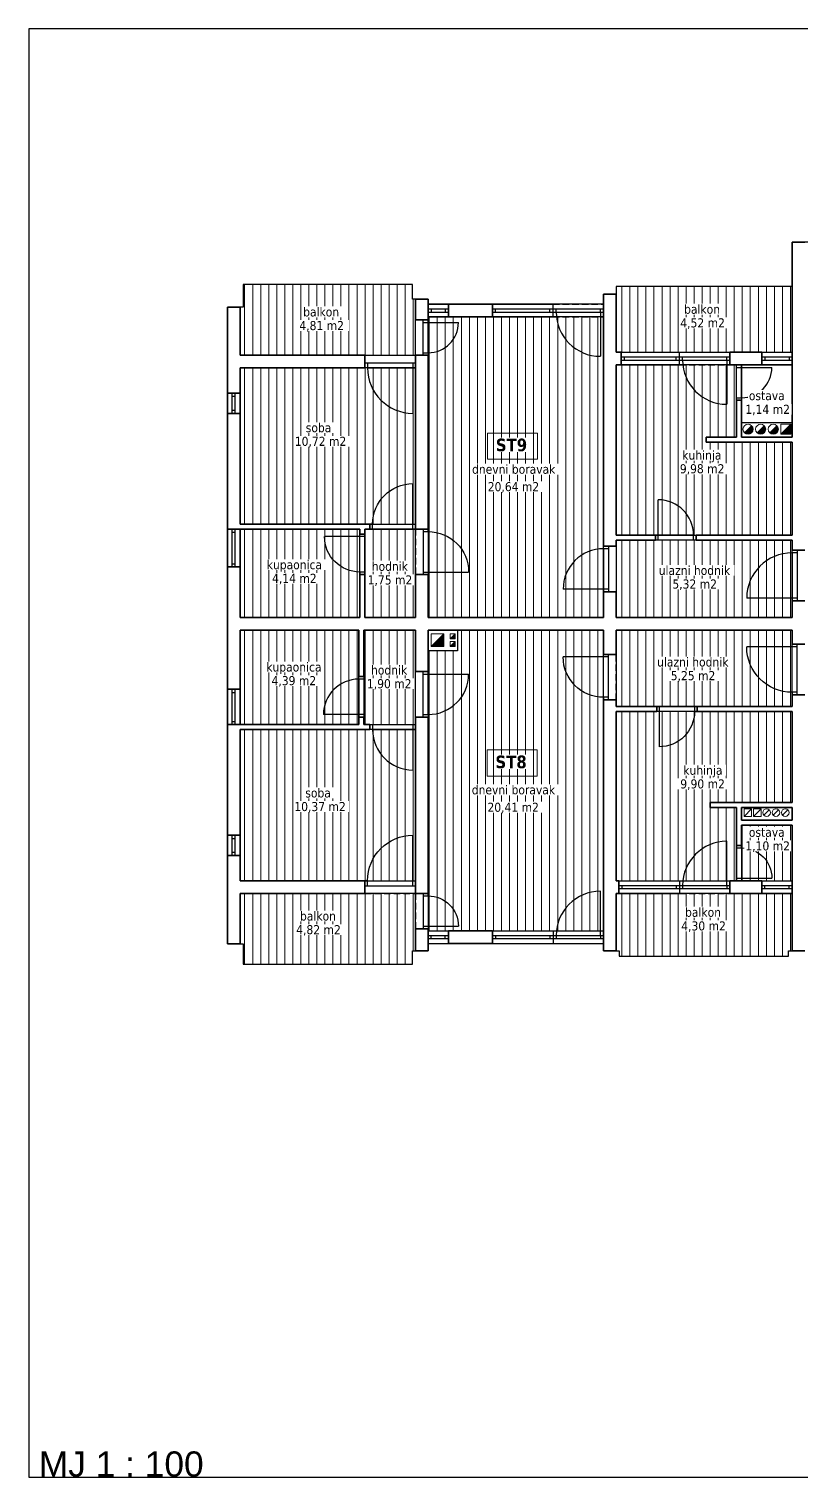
# Model space of a CAD drawing. Header units: centimetres. Extents: x 642232439 to 646206409, y 502891828 to 503284195.
# Drawn here: x 646189011 to 646190538, y 503268121 to 503270987 of the extents above; entities that cross this region are included whole.
import ezdxf

# ---------------------------------------------------------------- set-up
doc = ezdxf.new("R2010")
doc.units = ezdxf.units.CM
doc.linetypes.add('HIDDENX2', pattern=[19.05, 12.7, -6.35])
for name, color, linetype, lineweight in [('.ETAZA_10_ST8', 30, 'Continuous', 13), ('.ETAZA_11_ST9', 130, 'Continuous', 13), ('_POVRŠINA', 255, 'Continuous', 5), ('TP_01 - 0.35', 1, 'Continuous', 35), ('TP_07 - 0.20', 7, 'Continuous', 20)]:
    doc.layers.add(name, color=color, linetype=linetype, lineweight=lineweight)
doc.layers.add('_POLILINE_ET', color=4, linetype='Continuous', plot=False)
doc.layers.add('SAST_Linija sastavnice', color=3, linetype='Continuous', plot=False)
for name, color, linetype in [('TP_Hatch', 252, 'Continuous'), ('TP_Hidden', 8, 'HIDDENX2'), ('TP_Otvori', 8, 'Continuous'), ('TP_Otvori.block', 8, 'Continuous')]:
    doc.layers.add(name, color=color, linetype=linetype)
doc.styles.get("Standard").update_dxf_attribs({"font": 'arial.ttf'})
doc.styles.add('tahoma10', font='tahoma.ttf', dxfattribs={"height": 2})
pattern_1 = [(90, (643183442.702, 503085608.108), (-15.875, 3e-15), [])]

# ---------------------------------------------------------------- blocks, each defined once
blk = doc.blocks.new('*U527')
at = {"layer": 'TP_01 - 0.35'}
for p, q in [((0, 0), (0, -30)), ((48, 0), (48, -30))]:
    blk.add_line(p, q, dxfattribs=at)
at = {"layer": 'TP_Otvori'}
for p, q in [((0, 0), (48, 0)), ((0, -11.3), (48, -11.3)), ((0, -18.8), (48, -18.8)), ((0, -30), (48, -30)), ((7.5, -11.3), (7.5, -18.8)), ((40.5, -11.3), (40.5, -18.8))]:
    blk.add_line(p, q, dxfattribs=at)
blk = doc.blocks.new('*U524')
at = {"layer": 'TP_Otvori'}
for p, q in [((5, 0), (5, 70)), ((5, 0), (0, 0)), ((75, 0), (5, 0)), ((5, -10), (5, 0)), ((75, -10), (75, 0)), ((75, 0), (80, 0)), ((80, -10), (0, -10))]:
    blk.add_line(p, q, dxfattribs=at)
blk.add_arc((5, 0), 70, 0, 90, dxfattribs=at)
blk = doc.blocks.new('*U525')
at = {"layer": 'TP_Otvori'}
for p, q in [((5, 0), (5, 90)), ((5, 0), (0, 0)), ((95, 0), (5, 0)), ((5, -10), (5, 0)), ((95, -10), (95, 0)), ((95, 0), (100, 0)), ((100, -10), (0, -10))]:
    blk.add_line(p, q, dxfattribs=at)
blk.add_arc((5, 0), 90, 0, 90, dxfattribs=at)
blk = doc.blocks.new('*U526')
at = {"layer": 'TP_Otvori'}
for p, q in [((5, 0), (5, 60)), ((5, 0), (0, 0)), ((65, 0), (5, 0)), ((5, -10), (5, 0)), ((65, -10), (65, 0)), ((65, 0), (70, 0)), ((70, -10), (0, -10))]:
    blk.add_line(p, q, dxfattribs=at)
blk.add_arc((5, 0), 60, 0, 90, dxfattribs=at)
blk = doc.blocks.new('*U523')
at = {"layer": 'TP_Otvori'}
for p, q in [((5, 0), (5, 80)), ((5, 0), (0, 0)), ((85, 0), (5, 0)), ((5, -10), (5, 0)), ((85, -10), (85, 0)), ((85, 0), (90, 0)), ((90, -10), (0, -10))]:
    blk.add_line(p, q, dxfattribs=at)
blk.add_arc((5, 0), 80, 0, 90, dxfattribs=at)
blk = doc.blocks.new('*U528')
at = {"layer": 'TP_01 - 0.35'}
for p, q in [((0, 0), (0, -30)), ((72, 0), (72, -30))]:
    blk.add_line(p, q, dxfattribs=at)
at = {"layer": 'TP_Otvori'}
for p, q in [((0, 0), (72, 0)), ((0, -11.3), (72, -11.3)), ((0, -18.8), (72, -18.8)), ((0, -30), (72, -30)), ((7.5, -11.3), (7.5, -18.8)), ((64.5, -11.3), (64.5, -18.8))]:
    blk.add_line(p, q, dxfattribs=at)
blk = doc.blocks.new('*U89')
at = {"layer": 'TP_01 - 0.35'}
for p, q in [((0, 0), (0, -30)), ((48, 0), (48, -30))]:
    blk.add_line(p, q, dxfattribs=at)
at = {"layer": 'TP_Otvori'}
for p, q in [((0, 0), (48, 0)), ((0, -11.3), (48, -11.3)), ((0, -18.8), (48, -18.8)), ((0, -30), (48, -30)), ((7.5, -11.3), (7.5, -18.8)), ((40.5, -11.3), (40.5, -18.8))]:
    blk.add_line(p, q, dxfattribs=at)
blk = doc.blocks.new('*U100')
at = {"layer": 'TP_01 - 0.35'}
for p, q in [((0, 0), (0, -30)), ((84, 0), (84, -30))]:
    blk.add_line(p, q, dxfattribs=at)
at = {"layer": 'TP_Otvori'}
for p, q in [((0, 0), (84, 0)), ((0, -11.3), (84, -11.3)), ((0, -18.8), (84, -18.8)), ((0, -30), (84, -30)), ((7.5, -11.3), (7.5, -18.8)), ((76.5, -11.3), (76.5, -18.8))]:
    blk.add_line(p, q, dxfattribs=at)
blk = doc.blocks.new('*U101')
at = {"layer": 'TP_01 - 0.35'}
for p, q in [((0, 0), (0, -30)), ((90, 0), (90, -30))]:
    blk.add_line(p, q, dxfattribs=at)
at = {"layer": 'TP_Otvori'}
for p, q in [((0, 0), (90, 0)), ((0, -11.3), (90, -11.3)), ((0, -18.8), (90, -18.8)), ((0, -30), (90, -30)), ((7.5, -11.3), (7.5, -18.8)), ((82.5, -11.3), (82.5, -18.8))]:
    blk.add_line(p, q, dxfattribs=at)
blk = doc.blocks.new('*U102')
at = {"layer": 'TP_01 - 0.35'}
for p, q in [((0, 0), (0, -30)), ((48, 0), (48, -30))]:
    blk.add_line(p, q, dxfattribs=at)
at = {"layer": 'TP_Otvori'}
for p, q in [((0, 0), (48, 0)), ((0, -11.3), (48, -11.3)), ((0, -18.8), (48, -18.8)), ((0, -30), (48, -30)), ((7.5, -11.3), (7.5, -18.8)), ((40.5, -11.3), (40.5, -18.8))]:
    blk.add_line(p, q, dxfattribs=at)

msp = doc.modelspace()

# ---------------------------------------------------------------- hatches: boundary and pattern name
at = {"layer": '.ETAZA_10_ST8'}
h = msp.add_hatch(dxfattribs=at)
h.set_pattern_fill('ANSI31', color=256, scale=5, angle=45)
h.set_pattern_definition(pattern_1)
h.paths.add_polyline_path([(646190172.38, 503269797.28), (646190172.38, 503269646.28), (646190520.38, 503269646.28), (646190520.38, 503269797.28)])
h.paths.add_polyline_path([(646190172.38, 503269636.28), (646190172.38, 503269301.28), (646190410.38, 503269301.28), (646190410.38, 503269446.28), (646190358.38, 503269446.28), (646190358.38, 503269456.28), (646190520.38, 503269456.28), (646190520.38, 503269636.28)])
h.paths.add_polyline_path([(646190420.38, 503269411.28), (646190420.38, 503269301.28), (646190520.38, 503269301.28), (646190520.38, 503269411.28)], flags=17)
h.paths.add_polyline_path([(646189858.38, 503269797.28), (646189858.38, 503269756.28), (646189800.38, 503269756.28), (646189800.38, 503269202.28), (646190147.38, 503269202.28), (646190147.38, 503269797.28)])
h.paths.add_polyline_path([(646189673.38, 503269797.28), (646189673.38, 503269610.28), (646189775.38, 503269610.28), (646189775.38, 503269797.28)])
h.paths.add_polyline_path([(646189428.38, 503269797.28), (646189428.38, 503269610.28), (646189663.38, 503269610.28), (646189663.38, 503269797.28)])
h.paths.add_polyline_path([(646189428.38, 503269600.28), (646189428.38, 503269301.28), (646189775.38, 503269301.28), (646189775.38, 503269600.28)])
h.paths.add_polyline_path([(646189428.38, 503269276.28), (646189428.38, 503269176.28), (646189434.38, 503269176.28), (646189434.38, 503269136.28), (646189769.38, 503269136.28), (646189769.38, 503269162.28), (646189775.38, 503269162.28), (646189775.38, 503269276.28)])
h.paths.add_polyline_path([(646190172.38, 503269276.28), (646190172.38, 503269162.28), (646190178.38, 503269162.28), (646190178.38, 503269152.28), (646190513.38, 503269152.28), (646190513.38, 503269162.28), (646190520.38, 503269162.28), (646190520.38, 503269276.28)])
at = {"layer": '.ETAZA_11_ST9'}
h = msp.add_hatch(dxfattribs=at)
h.set_pattern_fill('ANSI31', color=256, scale=5, angle=45)
h.set_pattern_definition(pattern_1)
h.paths.add_polyline_path([(646190172.38, 503270322.28), (646190172.38, 503269985.28), (646190520.38, 503269985.28), (646190520.38, 503270169.28), (646190350.38, 503270169.28), (646190350.38, 503270179.28), (646190410.38, 503270179.28), (646190410.38, 503270322.28)])
h.paths.add_polyline_path([(646190172.38, 503270477.28), (646190172.38, 503270347.28), (646190520.38, 503270347.28), (646190520.38, 503270477.28)])
h.paths.add_polyline_path([(646189800.38, 503270417.28), (646189800.38, 503269822.28), (646190147.38, 503269822.28), (646190147.38, 503270417.28)])
h.paths.add_polyline_path([(646189434.38, 503270481.28), (646189434.38, 503270436.28), (646189428.38, 503270436.28), (646189428.38, 503270341.28), (646189775.38, 503270341.28), (646189775.38, 503270452.28), (646189769.38, 503270452.28), (646189769.38, 503270481.28)])
h.paths.add_polyline_path([(646189428.38, 503270316.28), (646189428.38, 503270007.28), (646189775.38, 503270007.28), (646189775.38, 503270316.28)])
h.paths.add_polyline_path([(646189428.38, 503269997.28), (646189428.38, 503269822.28), (646189665.38, 503269822.28), (646189665.38, 503269997.28)])
h.paths.add_polyline_path([(646189675.38, 503269997.28), (646189675.38, 503269822.28), (646189775.38, 503269822.28), (646189775.38, 503269997.28)])
h.paths.add_polyline_path([(646190172.38, 503269975.28), (646190172.38, 503269822.28), (646190520.38, 503269822.28), (646190520.38, 503269975.28)])
at = {"layer": 'TP_07 - 0.20'}
h = msp.add_hatch(color=256, dxfattribs=at)
h.dxf.hatch_style = 1
h.paths.add_polyline_path([(646189806.28, 503269764.78), (646189831.28, 503269764.78), (646189831.28, 503269789.78)])
h = msp.add_hatch(color=256, dxfattribs=at)
h.dxf.hatch_style = 1
h.paths.add_polyline_path([(646189853.78, 503269789.78), (646189843.78, 503269779.78), (646189853.78, 503269779.78)])
h.paths.add_polyline_path([(646189843.78, 503269764.78), (646189853.78, 503269764.78), (646189853.78, 503269774.78)])
at = {"layer": 'TP_Hatch'}
h = msp.add_hatch(color=256, dxfattribs=at)
h.dxf.hatch_style = 1
edge = h.paths.add_edge_path()
edge.add_arc((646190433.04, 503270194.82), 10, 225, 270)
edge.add_arc((646190433.04, 503270194.82), 10, 270, 360)
edge.add_arc((646190433.04, 503270194.82), 10, 0, 45)
edge.add_line((646190440.11, 503270201.89), (646190425.97, 503270187.75))
h = msp.add_hatch(color=256, dxfattribs=at)
h.dxf.hatch_style = 1
edge = h.paths.add_edge_path()
edge.add_arc((646190458.04, 503270194.82), 10, 225, 270)
edge.add_arc((646190458.04, 503270194.82), 10, 270, 360)
edge.add_arc((646190458.04, 503270194.82), 10, 0, 45)
edge.add_line((646190465.11, 503270201.89), (646190450.97, 503270187.75))
h = msp.add_hatch(color=256, dxfattribs=at)
h.dxf.hatch_style = 1
edge = h.paths.add_edge_path()
edge.add_arc((646190483.04, 503270194.82), 10, 225, 270)
edge.add_arc((646190483.04, 503270194.82), 10, 270, 360)
edge.add_arc((646190483.04, 503270194.82), 10, 0, 45)
edge.add_line((646190490.11, 503270201.89), (646190475.97, 503270187.75))
h = msp.add_hatch(color=256, dxfattribs=at)
h.dxf.hatch_style = 1
h.paths.add_polyline_path([(646190518.04, 503270184.82), (646190518.04, 503270204.82), (646190498.04, 503270184.82)])

# ---------------------------------------------------------------- linework, layer by layer
at = {"layer": '_POLILINE_ET'}
for points in [[(646189434.38, 503270481.28), (646189434.38, 503270436.28), (646189428.38, 503270436.28), (646189428.38, 503270341.28), (646189775.38, 503270341.28), (646189775.38, 503270452.28), (646189769.38, 503270452.28), (646189769.38, 503270481.28), (646189434.38, 503270481.28)], [(646190172.38, 503270477.28), (646190172.38, 503270347.28), (646190520.38, 503270347.28), (646190520.38, 503270477.28), (646190172.38, 503270477.28)], [(646189800.38, 503270417.28), (646189800.38, 503269822.28), (646190147.38, 503269822.28), (646190147.38, 503270417.28), (646189800.38, 503270417.28)], [(646189428.38, 503270316.28), (646189428.38, 503270007.28), (646189775.38, 503270007.28), (646189775.38, 503270316.28), (646189428.38, 503270316.28)], [(646190172.38, 503270322.28), (646190172.38, 503269985.28), (646190520.38, 503269985.28), (646190520.38, 503270169.28), (646190350.38, 503270169.28), (646190350.38, 503270179.28), (646190410.38, 503270179.28), (646190410.38, 503270322.28), (646190172.38, 503270322.28)], [(646190420.38, 503270322.28), (646190420.38, 503270208.28), (646190520.38, 503270208.28), (646190520.38, 503270322.28), (646190420.38, 503270322.28)], [(646189428.38, 503269997.28), (646189428.38, 503269822.28), (646189665.38, 503269822.28), (646189665.38, 503269997.28), (646189428.38, 503269997.28)], [(646189675.38, 503269997.28), (646189675.38, 503269822.28), (646189775.38, 503269822.28), (646189775.38, 503269997.28), (646189675.38, 503269997.28)], [(646190172.38, 503269975.28), (646190172.38, 503269822.28), (646190520.38, 503269822.28), (646190520.38, 503269975.28), (646190172.38, 503269975.28)], [(646189428.38, 503269797.28), (646189428.38, 503269610.28), (646189663.38, 503269610.28), (646189663.38, 503269797.28), (646189428.38, 503269797.28)], [(646189673.38, 503269797.28), (646189673.38, 503269610.28), (646189775.38, 503269610.28), (646189775.38, 503269797.28), (646189673.38, 503269797.28)], [(646189858.38, 503269797.28), (646189858.38, 503269756.28), (646189800.38, 503269756.28), (646189800.38, 503269202.28), (646190147.38, 503269202.28), (646190147.38, 503269797.28), (646189858.38, 503269797.28)], [(646190172.38, 503269797.28), (646190172.38, 503269646.28), (646190520.38, 503269646.28), (646190520.38, 503269797.28), (646190172.38, 503269797.28)], [(646190172.38, 503269636.28), (646190172.38, 503269301.28), (646190410.38, 503269301.28), (646190410.38, 503269446.28), (646190358.38, 503269446.28), (646190358.38, 503269456.28), (646190520.38, 503269456.28), (646190520.38, 503269636.28), (646190172.38, 503269636.28)], [(646189428.38, 503269600.28), (646189428.38, 503269301.28), (646189775.38, 503269301.28), (646189775.38, 503269600.28), (646189428.38, 503269600.28)], [(646189428.38, 503269276.28), (646189428.38, 503269176.28), (646189434.38, 503269176.28), (646189434.38, 503269136.28), (646189769.38, 503269136.28), (646189769.38, 503269162.28), (646189775.38, 503269162.28), (646189775.38, 503269276.28), (646189428.38, 503269276.28)], [(646190172.38, 503269276.28), (646190172.38, 503269162.28), (646190178.38, 503269162.28), (646190178.38, 503269152.28), (646190513.38, 503269152.28), (646190513.38, 503269162.28), (646190520.38, 503269162.28), (646190520.38, 503269276.28), (646190172.38, 503269276.28)]]:
    msp.add_lwpolyline(points, dxfattribs=at)
at = {"layer": 'SAST_Linija sastavnice'}
msp.add_lwpolyline([(646192908.92, 503270987.07), (646189010.92, 503270987.07), (646189010.92, 503268121.07), (646192908.92, 503268121.07)], close=True, dxfattribs=at)
at = {"layer": 'TP_01 - 0.35'}
for p, q in [((646190520.38, 503270565.28), (646190520.38, 503270179.28)), ((646190545.38, 503270565.28), (646190520.38, 503270565.28)), ((646190147.38, 503270462.28), (646190147.38, 503270266.28)), ((646190172.38, 503270462.28), (646190147.38, 503270462.28)), ((646190172.38, 503270462.28), (646190172.38, 503270347.28)), ((646189403.38, 503270436.28), (646189403.38, 503270266.28)), ((646189403.38, 503270436.28), (646189428.38, 503270436.28)), ((646189428.38, 503270436.28), (646189428.38, 503270341.28)), ((646189775.38, 503270452.28), (646189775.38, 503270411.28)), ((646189775.38, 503270452.28), (646189800.38, 503270452.28)), ((646189800.38, 503270452.28), (646189800.38, 503270411.28)), ((646189840.38, 503270442.28), (646189840.38, 503270417.28)), ((646189840.38, 503270442.28), (646189927.38, 503270442.28)), ((646189927.38, 503270442.28), (646189927.38, 503270417.28)), ((646189775.38, 503270411.28), (646189800.38, 503270411.28)), ((646189840.38, 503270417.28), (646189927.38, 503270417.28)), ((646190182.38, 503270347.28), (646190172.38, 503270347.28)), ((646190182.38, 503270347.28), (646190182.38, 503270322.28)), ((646190397.38, 503270347.28), (646190397.38, 503270322.28)), ((646190397.38, 503270347.28), (646190460.38, 503270347.28)), ((646190460.38, 503270347.28), (646190460.38, 503270322.28)), ((646189428.38, 503270341.28), (646189675.38, 503270341.28)), ((646189428.38, 503270316.28), (646189428.38, 503270266.28)), ((646189428.38, 503270316.28), (646189675.38, 503270316.28)), ((646189675.38, 503270341.28), (646189675.38, 503270316.28)), ((646189775.38, 503270341.28), (646189775.38, 503269997.28)), ((646189775.38, 503270341.28), (646189800.38, 503270341.28)), ((646189800.38, 503270341.28), (646189800.38, 503269997.28)), ((646190172.38, 503270322.28), (646190172.38, 503269985.28)), ((646190182.38, 503270322.28), (646190172.38, 503270322.28)), ((646190397.38, 503270322.28), (646190460.38, 503270322.28)), ((646189428.38, 503270266.28), (646189403.38, 503270266.28)), ((646190147.38, 503270266.28), (646190147.38, 503269963.28)), ((646190410.38, 503270252.28), (646190420.38, 503270252.28)), ((646190410.38, 503270252.28), (646190410.38, 503270179.28)), ((646190420.38, 503270252.28), (646190420.38, 503270179.28)), ((646189403.38, 503270226.28), (646189403.38, 503269997.28)), ((646189428.38, 503270226.28), (646189403.38, 503270226.28)), ((646189428.38, 503270226.28), (646189428.38, 503270007.28)), ((646190350.38, 503270179.28), (646190410.38, 503270179.28)), ((646190350.38, 503270179.28), (646190350.38, 503270169.28)), ((646190420.38, 503270179.28), (646190520.38, 503270179.28)), ((646190350.38, 503270169.28), (646190520.38, 503270169.28)), ((646190520.38, 503270169.28), (646190520.38, 503269985.28)), ((646189428.38, 503270007.28), (646189685.38, 503270007.28)), ((646189685.38, 503270007.28), (646189685.38, 503269997.28)), ((646189428.38, 503269997.28), (646189403.38, 503269997.28)), ((646189428.38, 503269997.28), (646189665.38, 503269997.28)), ((646189665.38, 503269987.28), (646189665.38, 503269997.28)), ((646189665.38, 503269987.28), (646189675.38, 503269987.28)), ((646189675.38, 503269997.28), (646189685.38, 503269997.28)), ((646189675.38, 503269987.28), (646189675.38, 503269997.28)), ((646189775.38, 503269997.28), (646189800.38, 503269997.28)), ((646190172.38, 503269985.28), (646190250.38, 503269985.28)), ((646190172.38, 503269975.28), (646190172.38, 503269963.28)), ((646190172.38, 503269975.28), (646190250.38, 503269975.28)), ((646190250.38, 503269985.28), (646190250.38, 503269975.28)), ((646190330.38, 503269985.28), (646190520.38, 503269985.28)), ((646190330.38, 503269985.28), (646190330.38, 503269975.28)), ((646190330.38, 503269975.28), (646190520.38, 503269975.28)), ((646190520.38, 503269975.28), (646190520.38, 503269955.28)), ((646190172.38, 503269963.28), (646190147.38, 503269963.28)), ((646190545.38, 503269955.28), (646190520.38, 503269955.28)), ((646189403.38, 503269922.28), (646189403.38, 503269680.28)), ((646189428.38, 503269922.28), (646189403.38, 503269922.28)), ((646189428.38, 503269922.28), (646189428.38, 503269822.28)), ((646189665.38, 503269907.28), (646189665.38, 503269822.28)), ((646189665.38, 503269907.28), (646189675.38, 503269907.28)), ((646189675.38, 503269907.28), (646189675.38, 503269822.28)), ((646189775.38, 503269907.28), (646189775.38, 503269822.28)), ((646189775.38, 503269907.28), (646189800.38, 503269907.28)), ((646189800.38, 503269907.28), (646189800.38, 503269822.28)), ((646190147.38, 503269873.28), (646190147.38, 503269822.28)), ((646190172.38, 503269873.28), (646190147.38, 503269873.28)), ((646190172.38, 503269873.28), (646190172.38, 503269822.28)), ((646190520.38, 503269855.28), (646190520.38, 503269822.28)), ((646190545.38, 503269855.28), (646190520.38, 503269855.28)), ((646189428.38, 503269822.28), (646189665.38, 503269822.28)), ((646189675.38, 503269822.28), (646189775.38, 503269822.28)), ((646189800.38, 503269822.28), (646190147.38, 503269822.28)), ((646190172.38, 503269822.28), (646190520.38, 503269822.28)), ((646189428.38, 503269797.28), (646189428.38, 503269680.28)), ((646189428.38, 503269797.28), (646189663.38, 503269797.28)), ((646189663.38, 503269797.28), (646189663.38, 503269705.28)), ((646189673.38, 503269797.28), (646189673.38, 503269705.28)), ((646189673.38, 503269797.28), (646189775.38, 503269797.28)), ((646189775.38, 503269797.28), (646189775.38, 503269715.28)), ((646189800.38, 503269797.28), (646189800.38, 503269715.28)), ((646189800.38, 503269797.28), (646190147.38, 503269797.28)), ((646190147.38, 503269797.28), (646190147.38, 503269749.28)), ((646190172.38, 503269797.28), (646190172.38, 503269749.28)), ((646190172.38, 503269797.28), (646190520.38, 503269797.28)), ((646190520.38, 503269797.28), (646190520.38, 503269769.28)), ((646190172.38, 503269749.28), (646190147.38, 503269749.28)), ((646190545.38, 503269769.28), (646190520.38, 503269769.28)), ((646189775.38, 503269715.28), (646189800.38, 503269715.28)), ((646189663.38, 503269705.28), (646189673.38, 503269705.28)), ((646189428.38, 503269680.28), (646189403.38, 503269680.28)), ((646190147.38, 503269659.28), (646190147.38, 503269162.28)), ((646190172.38, 503269659.28), (646190147.38, 503269659.28)), ((646190172.38, 503269659.28), (646190172.38, 503269646.28)), ((646190520.38, 503269669.28), (646190520.38, 503269646.28)), ((646190545.38, 503269669.28), (646190520.38, 503269669.28)), ((646190172.38, 503269646.28), (646190252.38, 503269646.28)), ((646190172.38, 503269636.28), (646190172.38, 503269301.28)), ((646190172.38, 503269636.28), (646190252.38, 503269636.28)), ((646190252.38, 503269646.28), (646190252.38, 503269636.28)), ((646190332.38, 503269646.28), (646190332.38, 503269636.28)), ((646190332.38, 503269646.28), (646190520.38, 503269646.28)), ((646190332.38, 503269636.28), (646190520.38, 503269636.28)), ((646190520.38, 503269636.28), (646190520.38, 503269456.28)), ((646189403.38, 503269610.28), (646189403.38, 503269391.28)), ((646189428.38, 503269610.28), (646189403.38, 503269610.28)), ((646189428.38, 503269610.28), (646189663.38, 503269610.28)), ((646189428.38, 503269600.28), (646189428.38, 503269391.28)), ((646189428.38, 503269600.28), (646189685.38, 503269600.28)), ((646189663.38, 503269625.28), (646189663.38, 503269610.28)), ((646189663.38, 503269625.28), (646189673.38, 503269625.28)), ((646189673.38, 503269625.28), (646189673.38, 503269610.28)), ((646189673.38, 503269610.28), (646189685.38, 503269610.28)), ((646189685.38, 503269610.28), (646189685.38, 503269600.28)), ((646189775.38, 503269625.28), (646189775.38, 503269276.28)), ((646189775.38, 503269625.28), (646189800.38, 503269625.28)), ((646189800.38, 503269625.28), (646189800.38, 503269276.28)), ((646190358.38, 503269456.28), (646190410.38, 503269456.28)), ((646190358.38, 503269456.28), (646190358.38, 503269446.28)), ((646190358.38, 503269446.28), (646190410.38, 503269446.28)), ((646190410.38, 503269456.28), (646190520.38, 503269456.28)), ((646190410.38, 503269446.28), (646190410.38, 503269371.28)), ((646190420.38, 503269446.28), (646190520.38, 503269446.28)), ((646190420.38, 503269446.28), (646190420.38, 503269421.28)), ((646190520.38, 503269446.28), (646190520.38, 503269421.28)), ((646190420.38, 503269421.28), (646190520.38, 503269421.28)), ((646190420.38, 503269411.28), (646190420.38, 503269371.28)), ((646190420.38, 503269411.28), (646190520.38, 503269411.28)), ((646190520.38, 503269411.28), (646190520.38, 503269162.28)), ((646189428.38, 503269391.28), (646189403.38, 503269391.28)), ((646190410.38, 503269371.28), (646190420.38, 503269371.28)), ((646189403.38, 503269351.28), (646189403.38, 503269176.28)), ((646189428.38, 503269351.28), (646189403.38, 503269351.28)), ((646189428.38, 503269351.28), (646189428.38, 503269301.28)), ((646189428.38, 503269301.28), (646189675.38, 503269301.28)), ((646189675.38, 503269276.28), (646189675.38, 503269301.28)), ((646190172.38, 503269301.28), (646190177.38, 503269301.28)), ((646190177.38, 503269301.28), (646190177.38, 503269276.28)), ((646190397.38, 503269301.28), (646190397.38, 503269276.28)), ((646190397.38, 503269301.28), (646190460.38, 503269301.28)), ((646190460.38, 503269301.28), (646190460.38, 503269276.28)), ((646189428.38, 503269276.28), (646189428.38, 503269176.28)), ((646189428.38, 503269276.28), (646189675.38, 503269276.28)), ((646189775.38, 503269276.28), (646189800.38, 503269276.28)), ((646190172.38, 503269276.28), (646190172.38, 503269162.28)), ((646190172.38, 503269276.28), (646190177.38, 503269276.28)), ((646190397.38, 503269276.28), (646190460.38, 503269276.28)), ((646189775.38, 503269206.28), (646189775.38, 503269162.28)), ((646189775.38, 503269206.28), (646189800.38, 503269206.28)), ((646189800.38, 503269206.28), (646189800.38, 503269162.28)), ((646189840.38, 503269202.28), (646189840.38, 503269177.28)), ((646189840.38, 503269202.28), (646189927.38, 503269202.28)), ((646189927.38, 503269202.28), (646189927.38, 503269177.28)), ((646189428.38, 503269176.28), (646189403.38, 503269176.28)), ((646189840.38, 503269177.28), (646189927.38, 503269177.28)), ((646189775.38, 503269162.28), (646189800.38, 503269162.28)), ((646190147.38, 503269162.28), (646190172.38, 503269162.28)), ((646190520.38, 503269162.28), (646190545.38, 503269162.28))]:
    msp.add_line(p, q, dxfattribs=at)
at = {"layer": 'TP_07 - 0.20'}
for p, q in [((646189434.38, 503270481.28), (646189769.38, 503270481.28)), ((646189434.38, 503270481.28), (646189434.38, 503270436.28)), ((646189769.38, 503270481.28), (646189769.38, 503270452.28)), ((646190172.38, 503270477.28), (646190520.38, 503270477.28)), ((646190172.38, 503270477.28), (646190172.38, 503270462.28)), ((646189434.38, 503270436.28), (646189428.38, 503270436.28)), ((646189428.38, 503270436.28), (646189428.38, 503270436.28)), ((646189775.38, 503270452.28), (646189769.38, 503270452.28)), ((646190420.38, 503270208.28), (646190520.38, 503270208.28)), ((646190440.11, 503270201.89), (646190425.97, 503270187.75)), ((646190465.11, 503270201.89), (646190450.97, 503270187.75)), ((646190490.11, 503270201.89), (646190475.97, 503270187.75)), ((646190518.04, 503270204.82), (646190498.04, 503270184.82)), ((646189831.28, 503269789.78), (646189806.28, 503269764.78)), ((646189853.78, 503269789.78), (646189843.78, 503269779.78)), ((646189853.78, 503269774.78), (646189843.78, 503269764.78)), ((646189858.38, 503269756.28), (646189858.38, 503269797.28)), ((646189800.38, 503269756.28), (646189858.38, 503269756.28)), ((646190440.24, 503269443.59), (646190425.24, 503269428.59)), ((646190458.74, 503269443.59), (646190443.74, 503269428.59)), ((646190475.05, 503269441.4), (646190464.44, 503269430.79)), ((646190493.55, 503269441.4), (646190482.94, 503269430.79)), ((646190512.05, 503269441.4), (646190501.44, 503269430.79)), ((646189434.38, 503269176.28), (646189428.38, 503269176.28)), ((646189428.38, 503269176.28), (646189428.38, 503269176.28)), ((646189434.38, 503269176.28), (646189434.38, 503269136.28)), ((646189769.38, 503269162.28), (646189769.38, 503269136.28)), ((646189775.38, 503269162.28), (646189769.38, 503269162.28)), ((646190178.38, 503269162.28), (646190172.38, 503269162.28)), ((646190178.38, 503269162.28), (646190178.38, 503269152.28)), ((646190178.38, 503269152.28), (646190513.38, 503269152.28)), ((646190513.38, 503269162.28), (646190513.38, 503269152.28)), ((646190520.38, 503269162.28), (646190513.38, 503269162.28)), ((646189434.38, 503269136.28), (646189769.38, 503269136.28))]:
    msp.add_line(p, q, dxfattribs=at)
for points in [[(646190498.04, 503270204.82), (646190518.04, 503270204.82), (646190518.04, 503270184.82), (646190498.04, 503270184.82)], [(646189831.28, 503269789.78), (646189806.28, 503269789.78), (646189806.28, 503269764.78), (646189831.28, 503269764.78)], [(646189853.78, 503269789.78), (646189843.78, 503269789.78), (646189843.78, 503269779.78), (646189853.78, 503269779.78)], [(646189853.78, 503269764.78), (646189843.78, 503269764.78), (646189843.78, 503269774.78), (646189853.78, 503269774.78)], [(646190425.24, 503269443.59), (646190440.24, 503269443.59), (646190440.24, 503269428.59), (646190425.24, 503269428.59)], [(646190443.74, 503269443.59), (646190458.74, 503269443.59), (646190458.74, 503269428.59), (646190443.74, 503269428.59)]]:
    msp.add_lwpolyline(points, close=True, dxfattribs=at)
for centre, radius in [((646190433.04, 503270194.82), 10), ((646190458.04, 503270194.82), 10), ((646190483.04, 503270194.82), 10), ((646190469.74, 503269436.09), 7.5), ((646190488.24, 503269436.09), 7.5), ((646190506.74, 503269436.09), 7.5)]:
    msp.add_circle(centre, radius, dxfattribs=at)
at = {"layer": 'TP_Hidden'}
for p, q in [((646190047.38, 503270442.28), (646190147.38, 503270442.28)), ((646189775.38, 503270341.28), (646189775.38, 503270411.28)), ((646190047.38, 503270417.28), (646190147.38, 503270417.28)), ((646190297.38, 503270347.28), (646190397.38, 503270347.28)), ((646189675.38, 503270341.28), (646189775.38, 503270341.28)), ((646190297.38, 503270322.28), (646190397.38, 503270322.28)), ((646189775.38, 503269997.28), (646189775.38, 503269907.28)), ((646190172.38, 503269963.28), (646190172.38, 503269873.28)), ((646190172.38, 503269659.28), (646190172.38, 503269749.28)), ((646189775.38, 503269625.28), (646189775.38, 503269715.28)), ((646190297.38, 503269301.28), (646190397.38, 503269301.28)), ((646189675.38, 503269276.28), (646189775.38, 503269276.28)), ((646189775.38, 503269276.28), (646189775.38, 503269206.28)), ((646190297.38, 503269276.28), (646190397.38, 503269276.28)), ((646190047.38, 503269202.28), (646190147.38, 503269202.28)), ((646190047.38, 503269177.28), (646190147.38, 503269177.28))]:
    msp.add_line(p, q, dxfattribs=at)
at = {"layer": 'TP_Otvori'}
for p, q in [((646189927.38, 503270442.28), (646190047.38, 503270442.28)), ((646189927.38, 503270432.91), (646190047.38, 503270432.91)), ((646189933.63, 503270426.66), (646189933.63, 503270432.91)), ((646190041.13, 503270426.66), (646190041.13, 503270432.91)), ((646190047.38, 503270417.28), (646190047.38, 503270442.28)), ((646190047.38, 503270432.91), (646190147.38, 503270432.91)), ((646190053.63, 503270426.66), (646190053.63, 503270432.91)), ((646190141.13, 503270426.66), (646190141.13, 503270432.91)), ((646189927.38, 503270426.66), (646190047.38, 503270426.66)), ((646189927.38, 503270417.28), (646190047.38, 503270417.28)), ((646190047.38, 503270426.66), (646190147.38, 503270426.66)), ((646190141.13, 503270426.66), (646190141.13, 503270339.16)), ((646190182.38, 503270347.28), (646190297.38, 503270347.28)), ((646190297.38, 503270322.28), (646190297.38, 503270347.28)), ((646190182.38, 503270337.91), (646190297.38, 503270337.91)), ((646190182.38, 503270331.66), (646190297.38, 503270331.66)), ((646190182.38, 503270322.28), (646190297.38, 503270322.28)), ((646190188.63, 503270331.66), (646190188.63, 503270337.91)), ((646190291.13, 503270331.66), (646190291.13, 503270337.91)), ((646190297.38, 503270337.91), (646190397.38, 503270337.91)), ((646190297.38, 503270331.66), (646190397.38, 503270331.66)), ((646190303.63, 503270331.66), (646190303.63, 503270337.91)), ((646190391.13, 503270331.66), (646190391.13, 503270337.91)), ((646190391.13, 503270331.66), (646190391.13, 503270244.16)), ((646190391.13, 503269291.91), (646190391.13, 503269379.41)), ((646190177.38, 503269301.28), (646190297.38, 503269301.28)), ((646190177.38, 503269291.91), (646190297.38, 503269291.91)), ((646190177.38, 503269285.66), (646190297.38, 503269285.66)), ((646190183.63, 503269291.91), (646190183.63, 503269285.66)), ((646190291.13, 503269291.91), (646190291.13, 503269285.66)), ((646190297.38, 503269301.28), (646190297.38, 503269276.28)), ((646190297.38, 503269291.91), (646190397.38, 503269291.91)), ((646190297.38, 503269285.66), (646190397.38, 503269285.66)), ((646190303.63, 503269291.91), (646190303.63, 503269285.66)), ((646190391.13, 503269291.91), (646190391.13, 503269285.66)), ((646190141.13, 503269192.91), (646190141.13, 503269280.41)), ((646190177.38, 503269276.28), (646190297.38, 503269276.28)), ((646189927.38, 503269202.28), (646190047.38, 503269202.28)), ((646190047.38, 503269202.28), (646190047.38, 503269177.28)), ((646189927.38, 503269192.91), (646190047.38, 503269192.91)), ((646189927.38, 503269186.66), (646190047.38, 503269186.66)), ((646189927.38, 503269177.28), (646190047.38, 503269177.28)), ((646189933.63, 503269192.91), (646189933.63, 503269186.66)), ((646190041.13, 503269192.91), (646190041.13, 503269186.66)), ((646190047.38, 503269192.91), (646190147.38, 503269192.91)), ((646190047.38, 503269186.66), (646190147.38, 503269186.66)), ((646190053.63, 503269192.91), (646190053.63, 503269186.66)), ((646190141.13, 503269192.91), (646190141.13, 503269186.66))]:
    msp.add_line(p, q, dxfattribs=at)
for centre, start, end in [((646190141.13, 503270426.66), 180, 270), ((646190391.13, 503270331.66), 180, 270), ((646190391.13, 503269291.91), 90, 180), ((646190141.13, 503269192.91), 90, 180)]:
    msp.add_arc(centre, 87.5, start, end, dxfattribs=at)

# ---------------------------------------------------------------- block references
at = {"layer": 'TP_Otvori.block', "xscale": 0.8333333856529689, "yscale": 0.8333333856529689, "zscale": 0.8333333856529689}
for name, p in [('*U527', (646189800.38, 503270442.28)), ('*U528', (646190460.38, 503270347.28))]:
    msp.add_blockref(name, p, dxfattribs=at)
at = {"layer": 'TP_Otvori.block'}
for name, p, rotation in [('*U526', (646189800.38, 503270411.28), 270), ('*U525', (646189775.38, 503270316.28), 180), ('*U526', (646190420.38, 503270322.28), 270), ('*U523', (646190147.38, 503269873.28), 90.00000000000001), ('*U525', (646190520.38, 503269855.28), 90.00000000000001), ('*U523', (646189800.38, 503269715.28), 270), ('*U524', (646189663.38, 503269625.28), 90.00000000000001), ('*U523', (646189775.38, 503269600.28), 180)]:
    msp.add_blockref(name, p, dxfattribs=dict(at, rotation=rotation))
at = {"layer": 'TP_Otvori.block', "yscale": 0.8333333856529689, "zscale": 0.8333333856529689}
for name, p, xscale, rotation in [('*U527', (646189403.38, 503270226.28), 0.8333333856529689, 90), ('*U101', (646189403.38, 503269922.28), 0.8333333856529689, 90), ('*U100', (646189403.38, 503269610.28), 0.8333333856529689, 90), ('*U102', (646189403.38, 503269351.28), 0.8333333856529689, 90), ('*U528', (646190460.38, 503269276.28), -0.8333333856529689, 180), ('*U89', (646189800.38, 503269177.28), -0.8333333856529689, 180)]:
    msp.add_blockref(name, p, dxfattribs=dict(at, xscale=xscale, rotation=rotation))
at = {"layer": 'TP_Otvori.block', "xscale": -1}
for name, p in [('*U523', (646189775.38, 503270007.28)), ('*U525', (646189775.38, 503269301.28))]:
    msp.add_blockref(name, p, dxfattribs=at)
at = {"layer": 'TP_Otvori.block'}
msp.add_blockref('*U524', (646190250.38, 503269985.28), dxfattribs=at)
at = {"layer": 'TP_Otvori.block', "xscale": -1}
for name, p, rotation in [('*U524', (646189665.38, 503269987.28), 90), ('*U523', (646189800.38, 503269907.28), 270), ('*U523', (646190147.38, 503269749.28), 90), ('*U525', (646190520.38, 503269769.28), 90), ('*U524', (646190252.38, 503269636.28), 180), ('*U526', (646190420.38, 503269301.28), 270), ('*U526', (646189800.38, 503269206.28), 270)]:
    msp.add_blockref(name, p, dxfattribs=dict(at, rotation=rotation))

# ---------------------------------------------------------------- texts
at = {"layer": 'SAST_Linija sastavnice', "insert": (646189010.92, 503268121.07), "char_height": 50, "attachment_point": 7, "rotation": 360}
msp.add_mtext(' MJ 1 : 100', dxfattribs=at)

# ---------------------------------------------------------------- next in the draw order: texts
at = {"layer": '_POVRŠINA', "char_height": 18, "attachment_point": 1, "style": 'tahoma10', "bg_fill": 3, "box_fill_scale": 1.1, "bg_fill_color": 256, "bg_fill_transparency": 0}
for s, width, insert in [('\\pt90;balkon', 76.8858, (646190306.6, 503270441.44)), ('\\pt90;4,81 m2', 96.4099, (646189545.71, 503270409.09)), ('\\pt90;ostava', 73.727, (646190434.72, 503270270.39)), ('\\pt90;10,72 m2', 107.0705, (646189536.69, 503270179.94)), ('\\pt90;dnevni boravak', 171.7931, (646189887.27, 503270124.75)), ('\\pt90;9,98 m2', 92.8591, (646190298.23, 503270125.62)), ('\\pt90;kupaonica', 114.0463, (646189481.23, 503269935.78)), ('\\pt90;hodnik', 76.1427, (646189688.94, 503269932.62)), ('\\pt90;5,32 m2', 94.4209, (646190283.44, 503269897.5)), ('\\pt90;ulazni hodnik', 148.5918, (646190253.15, 503269743.22)), ('\\pt90;4,39 m2', 95.6751, (646189490.71, 503269706.29)), ('\\pt90;1,90 m2', 91.9163, (646189679.31, 503269700.27)), ('\\pt90;{\\fTahoma|b1|i0|c238|p34;\\H1.3889x;ST8} ', 68.3818, (646189933.51, 503269548.96)), ('\\pt90; 9,90 m2', 102.4355, (646190292.33, 503269501.96)), ('\\pt90;10,37 m2', 106.553, (646189535.76, 503269457.08)), ('\\pt90;20,41 m2', 110.0439, (646189917.71, 503269455.7)), ('\\pt90;1,10 m2', 89.5, (646190427.78, 503269379.19)), ('\\pt90;balkon', 77.9721, (646189546.91, 503269240.42)), ('\\pt90;4,30 m2', 93.6592, (646190301.02, 503269220.9))]:
    msp.add_mtext_dynamic_manual_height_columns(s, width=width, gutter_width=10, heights=[2.54], dxfattribs=dict(at, insert=insert))

# ---------------------------------------------------------------- next in the draw order: linework, layer by layer
at = {"layer": '_POVRŠINA'}
for points in [[(646189917.87, 503270187.33), (646190017.01, 503270187.33), (646190017.01, 503270135.67), (646189917.87, 503270135.67)], [(646189917.08, 503269560.01), (646190016.21, 503269560.01), (646190016.21, 503269508.36), (646189917.08, 503269508.36)]]:
    msp.add_lwpolyline(points, close=True, dxfattribs=at)

# ---------------------------------------------------------------- next in the draw order: texts
at = {"layer": '_POVRŠINA', "char_height": 18, "attachment_point": 1, "style": 'tahoma10', "bg_fill": 3, "box_fill_scale": 1.1, "bg_fill_color": 256, "bg_fill_transparency": 0}
for s, width, insert in [('\\pt90;balkon', 77.6877, (646189553.19, 503270436.11)), ('\\pt90;4,52 m2', 94.3111, (646190299.12, 503270414.42)), ('\\pt90;1,14 m2', 89.8421, (646190427.78, 503270243.32)), ('\\pt90;soba', 55.0003, (646189558.37, 503270206.96)), ('\\pt90;kuhinja', 83.3489, (646190303.05, 503270152.64)), ('\\pt90;20,64 m2', 108.4781, (646189918.3, 503270090.2)), ('\\pt90;ulazni hodnik', 147.7104, (646190256.43, 503269924.52)), ('\\pt90;4,14 m2', 94.205, (646189491.71, 503269908.77)), ('\\pt90;1,75 m2', 90.1477, (646189680.79, 503269905.6)), ('\\pt90;kupaonica', 113.06, (646189480.23, 503269733.3)), ('\\pt90;hodnik', 75.9411, (646189687.45, 503269727.29)), ('\\pt90;5,25 m2', 95.4873, (646190280.17, 503269716.2)), ('\\pt90;kuhinja', 82.5727, (646190305.05, 503269528.98)), ('\\pt90;soba', 56.225, (646189557.44, 503269484.1)), ('\\pt90;dnevni boravak', 171.7931, (646189886.68, 503269490.25)), ('\\pt90;ostava', 75.8718, (646190434.72, 503269406.25)), ('\\pt90;balkon', 74.2084, (646190308.5, 503269247.92)), ('\\pt90;4,82 m2', 94.6105, (646189539.43, 503269213.4))]:
    msp.add_mtext_dynamic_manual_height_columns(s, width=width, gutter_width=10, heights=[2.54], dxfattribs=dict(at, insert=insert))

# ---------------------------------------------------------------- next in the draw order: linework, layer by layer
at = {"layer": '_POLILINE_ET'}
for points in [[(646190551.38, 503270565.28), (646190520.38, 503270565.28), (646190520.38, 503270477.28), (646190172.38, 503270477.28), (646190172.38, 503270462.28), (646190147.38, 503270462.28), (646190147.38, 503270442.28), (646189800.38, 503270442.28), (646189800.38, 503270452.28), (646189769.38, 503270452.28), (646189769.38, 503270481.28), (646189434.38, 503270481.28)], [(646190420.38, 503269411.28), (646190420.38, 503269301.28), (646190520.38, 503269301.28), (646190520.38, 503269411.28), (646190420.38, 503269411.28)]]:
    msp.add_lwpolyline(points, dxfattribs=at)

# ---------------------------------------------------------------- next in the draw order: texts
at = {"layer": '_POVRŠINA', "insert": (646189934.31, 503270176.27), "char_height": 18, "attachment_point": 1, "style": 'tahoma10', "bg_fill": 3, "box_fill_scale": 1.1, "bg_fill_color": 256, "bg_fill_transparency": 0}
msp.add_mtext_dynamic_manual_height_columns('\\pt90;{\\fTahoma|b1|i0|c238|p34;\\H1.3889x;ST9} ', width=67.2274, gutter_width=10, heights=[2.54], dxfattribs=at)

# ---------------------------------------------------------------- next in the draw order: linework, layer by layer
at = {"layer": '_POLILINE_ET'}
msp.add_lwpolyline([(646189434.38, 503270481.28), (646189434.38, 503270436.28), (646189403.38, 503270436.28), (646189403.38, 503269176.28), (646189434.38, 503269176.28), (646189434.38, 503269136.28), (646189769.38, 503269136.28), (646189769.38, 503269162.28), (646189800.38, 503269162.28), (646189800.38, 503269177.28), (646190147.38, 503269177.28), (646190147.38, 503269162.28), (646190178.38, 503269162.28), (646190178.38, 503269152.28), (646190513.38, 503269152.28), (646190513.38, 503269162.28), (646190545.38, 503269162.28)], dxfattribs=at)

doc.saveas('drawing.dxf')
